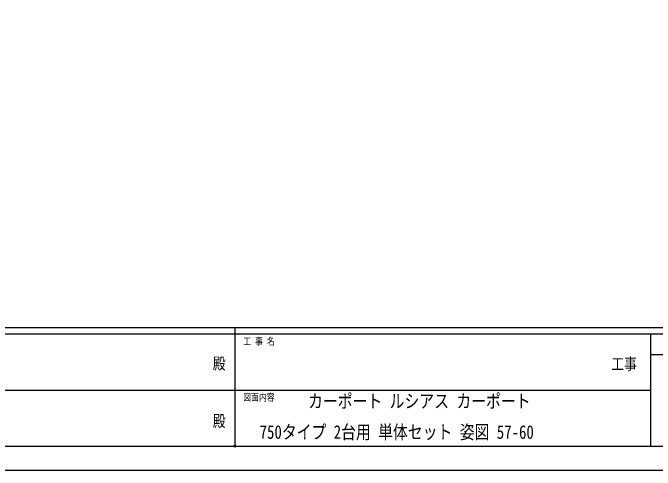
# Model space of a CAD drawing. Units: millimetres, scale not verified. Extents: x -27332 to 2102, y -19305 to 1485.
# Drawn here: x -15062 to -8031, y -19305 to -14301 of the extents above; entities that cross this region are included whole.
import ezdxf
from ezdxf.enums import TextEntityAlignment as Align

# ---------------------------------------------------------------- set-up
doc = ezdxf.new("R2010")
doc.units = ezdxf.units.MM
doc.header["$LTSCALE"] = 40
doc.header["$PDMODE"] = 32
doc.header["$PDSIZE"] = 20
doc.layers.add('0-2_USER1', color=3, linetype='Continuous')
doc.layers.add('0-7_YKK_ZWAK', color=7, linetype='Continuous')
doc.styles.add('ＭＳ ゴシック', font='')
doc.styles.get('ＭＳ ゴシック').set_extended_font_data('MS Gothic')

msp = doc.modelspace()

# ---------------------------------------------------------------- linework, layer by layer
at = {"layer": '0-7_YKK_ZWAK'}
for p, q in [((1017.57, -17747.5), (-26282.43, -17747.5)), ((-12632.43, -17747.5), (-12632.43, -19042.5)), ((-12632.43, -17817.5), (-17182.43, -17817.5)), ((-8082.43, -17817.5), (-12632.43, -17817.5)), ((-5667.43, -18045), (-8082.43, -18045)), ((-17156.18, -18430), (-12632.43, -18430)), ((-12632.43, -18430), (-8082.43, -18430)), ((-17182.43, -19042.5), (-12632.43, -19042.5)), ((-12632.43, -19042.5), (-8082.43, -19042.5)), ((-8082.43, -19042.5), (-5667.43, -19042.5))]:
    msp.add_line(p, q, dxfattribs=at)
msp.add_lwpolyline([(-27332.5, -19305), (2102.5, -19305), (2102.5, 1485), (-27332.5, 1485)], close=True, dxfattribs=at)
msp.add_lwpolyline([(-5667.43, -17817.5), (-8082.43, -17817.5), (-8082.43, -19042.5)], dxfattribs=at)
msp.add_point((-12632.43, -19042.5), dxfattribs=at)

# ---------------------------------------------------------------- texts
at = {"layer": '0-2_USER1', "style": 'ＭＳ ゴシック', "width": 0.8}
for s, p in [('カーポート ルシアス カーポート', (-11829.86, -18668.58)), ('750タイプ 2台用 単体セット 姿図 57-60', (-12360.36, -19006.92))]:
    msp.add_text(s, height=148.8, dxfattribs=at).set_placement(p, align=Align.BOTTOM_LEFT)
at = {"layer": '0-7_YKK_ZWAK', "style": 'ＭＳ ゴシック', "width": 0.8}
for s, height, p in [('工 事 名', 76.98, (-12540.56, -17957.5)), ('殿', 128.3, (-12872.83, -18240.42)), ('工事', 128.3, (-8511.83, -18246.13)), ('図面内容', 76.98, (-12540.56, -18570)), ('殿', 128.3, (-12872.83, -18870.42))]:
    msp.add_text(s, height=height, dxfattribs=at).set_placement(p, align=Align.BOTTOM_LEFT)

doc.saveas('drawing.dxf')
